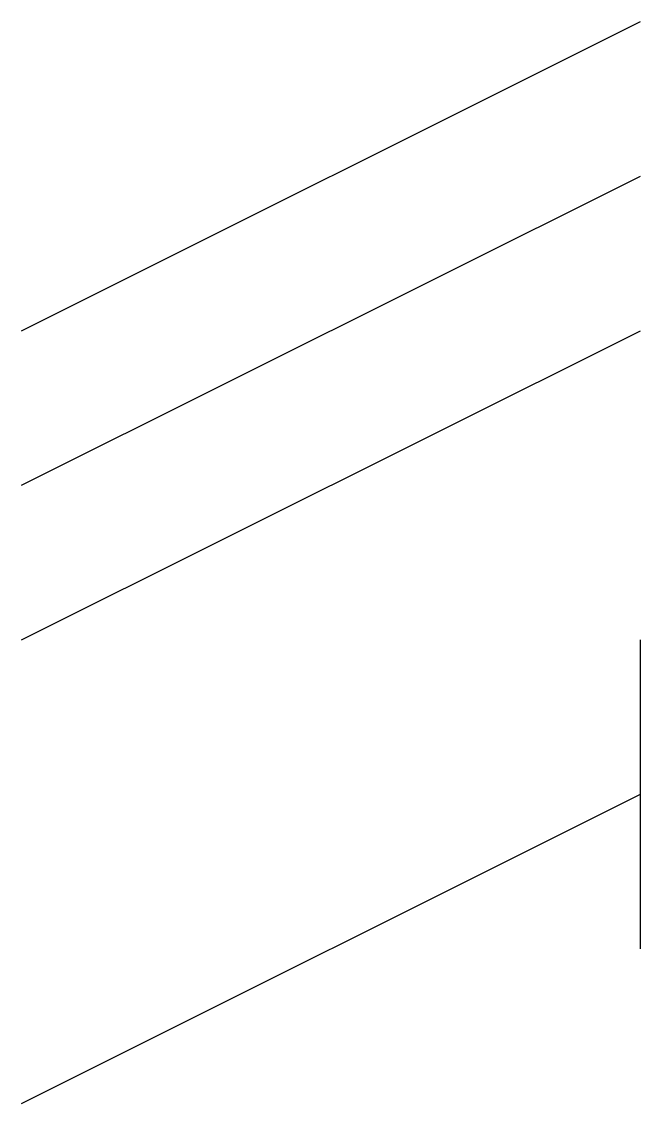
# Model space of a CAD drawing. Header units: millimetres. Extents: x -2 to 2, y -6 to 1.
import ezdxf

# ---------------------------------------------------------------- set-up
doc = ezdxf.new("R2010")
doc.units = ezdxf.units.MM
doc.layers.add('SYMB_FIL_FIN', color=1, linetype='Continuous')

msp = doc.modelspace()

# ---------------------------------------------------------------- linework, layer by layer
at = {"layer": 'SYMB_FIL_FIN'}
for p, q in [((-2, -1), (2, 1)), ((-2, -2), (2, 0)), ((-2, -3), (2, -1)), ((2, -5), (2, -3)), ((-2, -6), (2, -4))]:
    msp.add_line(p, q, dxfattribs=at)

doc.saveas('drawing.dxf')
